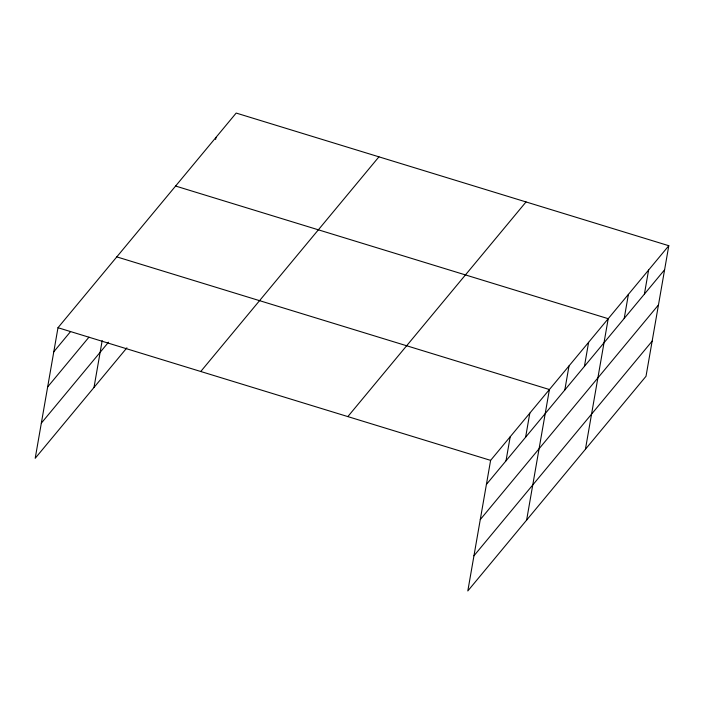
<?xml version="1.0" encoding="UTF-8"?>
<svg xmlns="http://www.w3.org/2000/svg" width="704" height="704" viewBox="0 0 704 704"><rect width="100%" height="100%" fill="white"/><g stroke="black" fill="none" stroke-linecap="round" stroke-linejoin="round"><path stroke-width="1.06" d="M668.8 245.714L490.609 460.372L467.817 590.938L646.008 376.279L668.8 245.714L236.183 113.062L57.992 327.721L35.2 458.286L126.905 347.82M94.002 387.455L102.186 340.586M215.618 139.48L215.987 137.386M506.009 460.821L510.206 436.753M525.615 437.202L529.813 413.142M526.627 520.098L549.41 389.532L116.794 256.881M564.81 389.981L569.017 365.922M584.417 366.37L588.614 342.311M585.429 449.266L608.212 318.692L175.595 186.041M624.21 318.428L628.408 294.369M644.406 294.096L648.604 270.037M53.786 351.78L70.594 331.54M47.652 386.927L88.959 337.172M41.334 423.139L108.539 342.188M200.754 371.492L378.946 156.834M347.846 416.592L526.038 201.934M486.411 484.431L664.602 269.773M480.278 519.578L658.469 304.92M473.95 555.79L652.15 341.132M57.992 327.721L490.609 460.372"/></g></svg>
